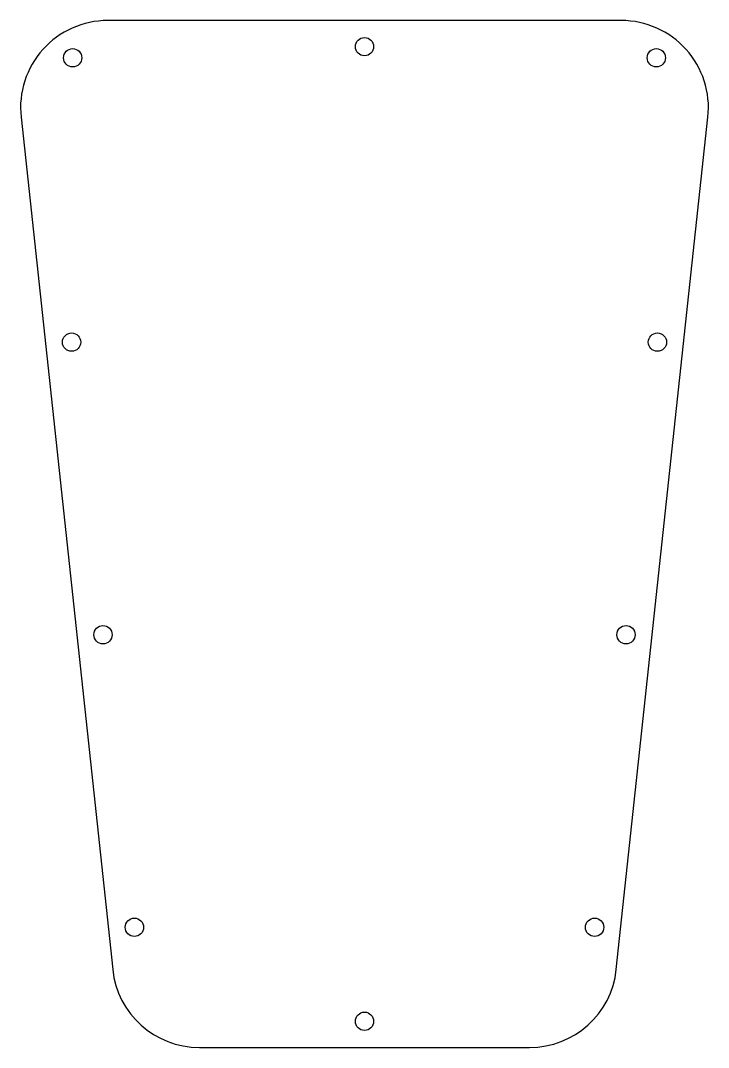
# Model space of a CAD drawing. Header units: millimetres. Extents: x -79 to 79, y -85 to 150.
import ezdxf

# ---------------------------------------------------------------- set-up
doc = ezdxf.new("R2010")
doc.units = ezdxf.units.MM

msp = doc.modelspace()

# ---------------------------------------------------------------- linework, layer by layer
at = {"color": 7, "linetype": 'Continuous', "lineweight": 25}
for p, q in [((58.89, 150.31), (-58.89, 150.31)), ((-78.78, 128.17), (-57.76, -67.3)), ((57.76, -67.3), (78.78, 128.17)), ((-37.87, -85.16), (37.87, -85.16))]:
    msp.add_line(p, q, dxfattribs=at)
for centre in [(0, 144.31), (-66.94, 141.76), (66.94, 141.76), (-67.19, 76.56), (67.19, 76.56), (-59.98, 9.47), (59.98, 9.47), (-52.77, -57.61), (52.77, -57.61), (0, -79.16)]:
    msp.add_circle(centre, 2.1, dxfattribs=at)
for centre, start, end in [((-58.89, 130.31), 90, 186.1377), ((58.89, 130.31), 353.8623, 90), ((-37.87, -65.16), 186.1377, 270), ((37.87, -65.16), 270, 353.8623)]:
    msp.add_arc(centre, 20, start, end, dxfattribs=at)

doc.saveas('drawing.dxf')
